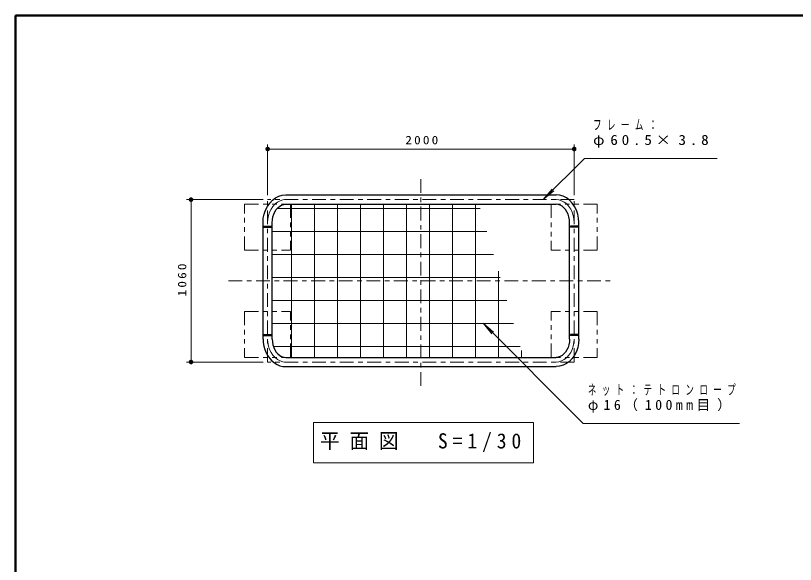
# Model space of a CAD drawing. Units: millimetres on the paper, scale 1:30. Extents: x -385 to 0, y 0 to 267.
# Drawn here: x -385 to -215.4, y 147.6 to 267 of the extents above; entities that cross this region are included whole.
import ezdxf

# ---------------------------------------------------------------- set-up
doc = ezdxf.new("R2010")
doc.units = ezdxf.units.MM
doc.linetypes.add('USER2', pattern=[6, 3, -1, 1, -1])
doc.linetypes.add('USER3', pattern=[8, 3, -1, 1, -1, 1, -1])
doc.layers.add('LY_1', color=7, linetype='Continuous', lineweight=25)
doc.layers.add('LY_2', color=7, linetype='Continuous', lineweight=13)
doc.styles.add('ＭＳ ゴシック', font='')
doc.styles.get('ＭＳ ゴシック').set_extended_font_data('MS Gothic')

# ---------------------------------------------------------------- blocks, each defined once
blk = doc.blocks.new('filled_dot')
at = {"color": 0, "linetype": 'Continuous', "lineweight": -2, "const_width": 1.25}
blk.add_lwpolyline([(-0.625, 0, 1), (0.625, 0, 1)], format="xyb", close=True, dxfattribs=at)

msp = doc.modelspace()

# ---------------------------------------------------------------- linework, layer by layer
at = {"layer": 'LY_1', "lineweight": 13}
for p, q in [((-330.184, 227.966), (-330.184, 238.974)), ((-330.184, 237.974), (-263.517, 237.974)), ((-263.517, 227.966), (-263.517, 238.974)), ((-261.292, 235.907), (-270.234, 226.966)), ((-261.292, 235.907), (-232.421, 235.907)), ((-270.234, 226.966), (-268.305, 229.264)), ((-270.234, 226.966), (-267.935, 228.894)), ((-331.184, 226.966), (-347.85, 226.966)), ((-346.85, 191.632), (-346.85, 226.966)), ((-325, 192.641), (-325, 225.957)), ((-320, 192.641), (-320, 225.957)), ((-315, 192.641), (-315, 225.957)), ((-310, 192.641), (-310, 225.957)), ((-305, 192.641), (-305, 225.957)), ((-300, 192.641), (-300, 225.957)), ((-295, 192.641), (-295, 225.957)), ((-290, 192.641), (-290, 225.957)), ((-285, 192.641), (-285, 225.957)), ((-283.957, 225), (-328.144, 225)), ((-282.505, 220), (-329.175, 220)), ((-281.053, 215), (-329.175, 215)), ((-280, 192.641), (-280, 211.376)), ((-279.6, 210), (-329.175, 210)), ((-278.148, 205), (-329.175, 205)), ((-276.696, 200), (-329.175, 200)), ((-283.346, 200.067), (-281.417, 197.769)), ((-283.346, 200.067), (-281.047, 198.139)), ((-261.55, 178.271), (-283.346, 200.067)), ((-275.243, 195), (-328.918, 195)), ((-275, 192.641), (-275, 194.162)), ((-331.184, 191.632), (-347.85, 191.632)), ((-320.204, 178.475), (-320.204, 169.675)), ((-272.404, 178.475), (-320.204, 178.475)), ((-272.404, 169.675), (-272.404, 178.475)), ((-261.55, 178.271), (-227.539, 178.271)), ((-320.204, 169.675), (-272.404, 169.675))]:
    msp.add_line(p, q, dxfattribs=at)
at = {"layer": 'LY_1', "linetype": 'USER2', "lineweight": 13}
for p, q in [((-296.85, 186.437), (-296.85, 232.161)), ((-263.517, 226.966), (-330.184, 226.966)), ((-330.184, 191.632), (-330.184, 226.966)), ((-263.517, 191.632), (-263.517, 226.966)), ((-338.707, 209.299), (-254.994, 209.299)), ((-263.517, 191.632), (-330.184, 191.632))]:
    msp.add_line(p, q, dxfattribs=at)
at = {"layer": 'LY_1'}
for p, q in [((-326.231, 227.974), (-267.47, 227.974)), ((-326.231, 225.957), (-267.47, 225.957)), ((-331.192, 196.632), (-331.192, 221.966)), ((-331.017, 221.166), (-331.017, 220.966)), ((-331.017, 221.166), (-329.35, 221.166)), ((-331.017, 220.966), (-329.35, 220.966)), ((-329.35, 221.166), (-329.35, 220.966)), ((-329.175, 196.632), (-329.175, 221.966)), ((-264.525, 196.632), (-264.525, 221.966)), ((-262.684, 221.166), (-264.35, 221.166)), ((-264.35, 221.166), (-264.35, 220.966)), ((-262.684, 220.966), (-264.35, 220.966)), ((-262.684, 221.166), (-262.684, 220.966)), ((-262.509, 196.632), (-262.509, 221.966)), ((-331.017, 197.632), (-329.35, 197.632)), ((-331.017, 197.432), (-331.017, 197.632)), ((-331.017, 197.432), (-329.35, 197.432)), ((-329.35, 197.432), (-329.35, 197.632)), ((-264.35, 197.432), (-264.35, 197.632)), ((-262.684, 197.632), (-264.35, 197.632)), ((-262.684, 197.432), (-264.35, 197.432)), ((-262.684, 197.432), (-262.684, 197.632)), ((-326.231, 192.641), (-267.47, 192.641)), ((-326.231, 190.624), (-267.47, 190.624))]:
    msp.add_line(p, q, dxfattribs=at)
at = {"layer": 'LY_1', "linetype": 'USER3', "lineweight": 13}
for p, q in [((-335.184, 215.966), (-335.184, 225.966)), ((-335.184, 225.966), (-325.184, 225.966)), ((-325.184, 225.966), (-325.184, 215.966)), ((-268.517, 225.966), (-268.517, 215.966)), ((-258.517, 225.966), (-268.517, 225.966)), ((-258.517, 215.966), (-258.517, 225.966)), ((-335.184, 215.966), (-325.184, 215.966)), ((-258.517, 215.966), (-268.517, 215.966)), ((-335.184, 202.632), (-325.184, 202.632)), ((-335.184, 202.632), (-335.184, 192.632)), ((-325.184, 192.632), (-325.184, 202.632)), ((-258.517, 202.632), (-268.517, 202.632)), ((-268.517, 192.632), (-268.517, 202.632)), ((-258.517, 202.632), (-258.517, 192.632)), ((-335.184, 192.632), (-325.184, 192.632)), ((-258.517, 192.632), (-268.517, 192.632))]:
    msp.add_line(p, q, dxfattribs=at)
at = {"layer": 'LY_1'}
for points in [[(-331.192, 221.966), (-331.131, 222.905), (-330.949, 223.822), (-330.651, 224.693), (-330.244, 225.497), (-329.739, 226.214), (-329.147, 226.826), (-328.483, 227.319), (-327.764, 227.68), (-327.007, 227.9), (-326.231, 227.974)], [(-262.509, 221.966), (-262.57, 222.905), (-262.751, 223.822), (-263.049, 224.693), (-263.456, 225.497), (-263.962, 226.214), (-264.554, 226.826), (-265.218, 227.319), (-265.937, 227.68), (-266.694, 227.9), (-267.47, 227.974)], [(-329.175, 221.966), (-329.139, 222.59), (-329.031, 223.199), (-328.854, 223.778), (-328.613, 224.312), (-328.313, 224.788), (-327.962, 225.195), (-327.568, 225.522), (-327.141, 225.762), (-326.691, 225.908), (-326.231, 225.957)], [(-264.525, 221.966), (-264.562, 222.59), (-264.669, 223.199), (-264.846, 223.778), (-265.088, 224.312), (-265.388, 224.788), (-265.739, 225.195), (-266.133, 225.522), (-266.56, 225.762), (-267.009, 225.908), (-267.47, 225.957)], [(-331.192, 196.632), (-331.15, 195.848), (-331.023, 195.077), (-330.814, 194.333), (-330.527, 193.628), (-330.167, 192.975), (-329.739, 192.384), (-329.251, 191.865), (-328.711, 191.429), (-328.129, 191.081), (-327.515, 190.829), (-326.878, 190.675), (-326.231, 190.624)], [(-329.175, 196.632), (-329.139, 196.008), (-329.031, 195.399), (-328.854, 194.82), (-328.613, 194.286), (-328.313, 193.81), (-327.962, 193.403), (-327.568, 193.076), (-327.141, 192.836), (-326.691, 192.69), (-326.231, 192.641)], [(-262.509, 196.632), (-262.57, 195.692), (-262.751, 194.776), (-263.049, 193.904), (-263.456, 193.101), (-263.962, 192.384), (-264.554, 191.771), (-265.218, 191.279), (-265.937, 190.918), (-266.694, 190.698), (-267.47, 190.624)], [(-264.525, 196.632), (-264.562, 196.008), (-264.669, 195.399), (-264.846, 194.82), (-265.088, 194.286), (-265.388, 193.81), (-265.739, 193.403), (-266.133, 193.076), (-266.56, 192.836), (-267.009, 192.69), (-267.47, 192.641)]]:
    msp.add_lwpolyline(points, dxfattribs=at)
at = {"layer": 'LY_1', "linetype": 'USER2', "lineweight": 13}
for points in [[(-330.184, 221.966), (-330.135, 222.748), (-329.99, 223.511), (-329.753, 224.236), (-329.429, 224.904), (-329.026, 225.501), (-328.554, 226.011), (-328.025, 226.421), (-327.452, 226.721), (-326.849, 226.904), (-326.231, 226.966)], [(-263.517, 221.966), (-263.566, 222.748), (-263.71, 223.511), (-263.948, 224.236), (-264.272, 224.904), (-264.675, 225.501), (-265.146, 226.011), (-265.675, 226.421), (-266.248, 226.721), (-266.851, 226.904), (-267.47, 226.966)], [(-330.184, 196.632), (-330.135, 195.85), (-329.99, 195.087), (-329.753, 194.362), (-329.429, 193.693), (-329.026, 193.097), (-328.554, 192.587), (-328.025, 192.177), (-327.452, 191.877), (-326.849, 191.694), (-326.231, 191.632)], [(-263.517, 196.632), (-263.566, 195.85), (-263.71, 195.087), (-263.948, 194.362), (-264.272, 193.693), (-264.675, 193.097), (-265.146, 192.587), (-265.675, 192.177), (-266.248, 191.877), (-266.851, 191.694), (-267.47, 191.632)]]:
    msp.add_lwpolyline(points, dxfattribs=at)
at = {"layer": 'LY_2', "lineweight": 50}
for p, q in [((0, 267), (-385, 267)), ((-385, 267), (-385, 0))]:
    msp.add_line(p, q, dxfattribs=at)

# ---------------------------------------------------------------- block references
at = {"layer": 'LY_1', "lineweight": 13, "xscale": 0.4, "yscale": 0.4}
msp.add_blockref('filled_dot', (-330.184, 237.974), dxfattribs=at)
for p, rotation in [((-263.517, 237.974), 180), ((-346.85, 226.966), 270), ((-346.85, 191.632), 90)]:
    msp.add_blockref('filled_dot', p, dxfattribs=dict(at, rotation=rotation))

# ---------------------------------------------------------------- texts
at = {"layer": 'LY_1', "style": 'ＭＳ ゴシック'}
for s, insert, char_height, attachment_point in [('\\T1.64;\\W0.6;フレーム：', (-259.421, 244.357), 2.199, 1), ('\\T1.33;\\W1.15;2000', (-296.427, 238.974), 1.833, 8), ('\\T1.5;\\W1.1;φ60.5×3.8', (-259.421, 241.057), 2.199, 1), ('\\T1.64;\\W0.6;ネット：テトロンロープ', (-260.539, 186.721), 2.199, 1), ('\\T1.5;φ16（100mm目）', (-260.539, 183.421), 2.199, 1), ('\\T1.5;\\W0.95;平面図\u3000S=1/30', (-318.804, 174.075), 3.299, 4)]:
    msp.add_mtext(s, dxfattribs=dict(at, insert=insert, char_height=char_height, attachment_point=attachment_point))
at = {"layer": 'LY_1', "insert": (-347.85, 209.72), "char_height": 1.833, "attachment_point": 8, "rotation": 90, "style": 'ＭＳ ゴシック'}
msp.add_mtext('\\T1.33;\\W1.15;1060', dxfattribs=at)

doc.saveas('drawing.dxf')
